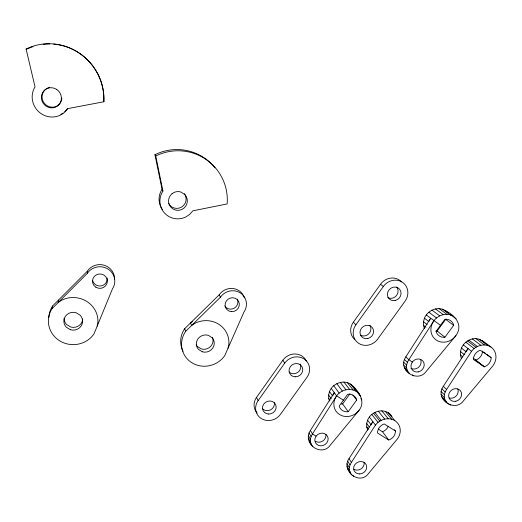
<?xml version="1.0" encoding="UTF-8"?>
<svg xmlns="http://www.w3.org/2000/svg" width="522" height="522" viewBox="0 0 522 522"><rect width="100%" height="100%" fill="white"/><g stroke="black" fill="none" stroke-linecap="round" stroke-linejoin="round"><path stroke-width="0.78" d="M403.643 365.022L403.643 362.209L404.393 359.423L405.829 356.846L430.611 318.283L428.764 321.572L424.458 318.185C427.577 310.218 438.134 305.742 445.553 310.714C455.399 315.614 463.497 325.16 455.843 335.731L426.324 371.253C419.942 380.792 405.424 375.194 403.643 365.022L406.612 367.958L407.356 370.613L408.798 372.923M406.612 367.958L406.612 365.119L407.369 362.307L408.824 359.71L433.86 320.795C438.199 314.773 447.165 312.195 453.572 316.469M424.386 328.625L423.479 325.278L423.505 321.715L424.458 318.185M441.07 394.319L441.103 391.572L441.866 388.844L443.302 386.326L467.993 348.546L466.153 351.769L461.428 348.05C463.432 343.535 467.484 340.09 472.286 338.908C479.698 337.036 485.434 343.13 490.902 346.993A14.466 12.841 -43.6 0 1 492.918 365.785L463.621 400.622C457.226 410.096 442.852 404.38 441.07 394.319L444.346 397.49L445.044 400.08L446.434 402.332M444.346 397.49L444.379 394.717L445.149 391.97L446.604 389.425L471.555 351.306C475.842 345.46 484.592 342.823 490.902 346.993M461.252 358.249L460.397 354.98L460.463 351.502L461.428 348.05M482.413 351.058L482.387 352.317A9.194 8.195 -43.8 0 1 476.925 359.651L475.699 360.089L480.573 363.945M486.758 354.334L491.111 357.609L491.078 358.895A9.403 8.345 -43.6 0 1 485.486 366.385L484.227 366.836L481.793 364.911M87.318 273.365A14.916 14.388 0.6 0 1 107.943 269.019A14.916 14.388 0.6 0 1 112.426 288.934L94.058 333.767A24.782 23.555 0.9 0 1 59.913 340.97A24.782 23.555 0.9 0 1 52.154 308.535L87.318 273.365L87.376 271.166A14.766 14.251 0.9 0 1 104.322 265.287A14.766 14.251 0.9 0 1 114.572 279.596M87.376 271.166L58.497 300.065L58.138 302.558L61.635 300.209A24.782 23.555 0.9 0 1 86.463 301.233A24.782 23.555 0.9 0 1 97.914 322.211L97.17 326.172M52.154 308.535L52.572 305.996L58.497 300.065M192.611 321.539L190.582 322.896L184.71 328.658L185.623 331.353A23.862 22.622 -22.3 0 0 191.874 362.738A23.862 22.622 -22.3 0 0 224.747 355.652L227.99 348.285L228.845 344.448A23.862 22.622 -22.3 0 0 218.653 324.175A23.862 22.622 -22.3 0 0 194.974 323.262L191.548 325.545L190.582 322.896L219.201 294.819A14.264 13.644 -29.3 0 1 233.099 288.529A14.264 13.644 -29.3 0 1 244.394 297.918M308.352 435.655L309.024 432.94L310.407 430.422L334.302 392.661L332.54 395.885L329.486 391.572C332.579 383.566 343.104 379.403 350.549 384.068C357.824 390.045 366.333 400.844 359.195 410.122L330.439 444.979C323.196 455.647 307.125 447.439 308.352 435.655L310.394 439.243L310.473 441.997L311.301 444.574M310.394 439.243L311.079 436.503L312.469 433.965L336.612 395.872C341.545 388.792 352.996 386.965 358.992 393.692M329.506 401.072L328.703 398.475L328.625 395.01L329.486 391.572M388.303 412.752L394.867 420.654A14.257 12.776 -34.7 0 1 397.438 438.891L368.884 473.076C359.795 486.25 340.677 470.583 349.009 458.636L372.845 421.639L371.077 424.797L367.586 420.177C370.698 412.387 380.956 408.211 388.303 412.752A13.944 12.541 -34.8 0 1 391.963 416.497M350.138 472.769C348.598 469.376 349.277 465.376 351.41 462.394L375.481 425.078C379.788 419.212 388.485 416.745 394.867 420.654M367.684 430.095L366.738 426.931L366.705 423.544L367.586 420.177M227.99 348.285L243.891 312.182A14.407 13.768 -29.3 0 0 240.322 292.927A14.407 13.768 -29.3 0 0 220.46 297.201L185.623 331.353M257.215 413.065A13.774 12.724 -27 0 1 256.537 397.366L282.878 360.187A13.872 12.893 -31.8 0 1 295.315 353.975A13.872 12.893 -31.8 0 1 306.368 361.002M258.116 400.655L284.725 363.136A14.009 13.004 -31.8 0 1 303.921 358.868A14.009 13.004 -31.8 0 1 307.021 377.197L280.458 414.344A13.911 12.828 -27 0 1 261.378 418.605A13.911 12.828 -27 0 1 258.116 400.655L256.537 397.366M354.51 339.333A13.931 12.848 -40.5 0 1 353.348 322.204L380.538 284.255A14.074 12.972 -45.5 0 1 401.607 281.945M355.887 324.788L383.357 286.48A14.218 13.083 -45.4 0 1 402.514 282.317A14.218 13.083 -45.4 0 1 405.059 301.22L377.647 339.143A14.061 12.959 -40.4 0 1 358.607 343.293A14.061 12.959 -40.4 0 1 355.887 324.788L353.348 322.204M341.323 404.041L342.621 403.911L349.975 393.758M348.226 411.695L356.702 400.035L356.343 398.834A9.396 8.554 -33.9 0 0 349.009 394.182L347.672 394.312L339.189 406.018L339.554 407.219A9.396 8.554 -33.9 0 0 346.902 411.825L348.226 411.695L342.621 403.911M435.837 331.144L437.129 331.026L445.664 319.379L453.664 325.317L444.92 337.219L443.602 337.336A9.54 8.606 -44.5 0 1 436.451 332.507L436.124 331.268L444.874 319.314L446.199 319.196A9.54 8.606 -44.5 0 1 453.337 324.077L453.664 325.317M378.326 429.025L382.306 431.727L383.533 431.283A9.063 8.15 -34.8 0 0 388.244 426.265M388.707 440.013L377.608 433.051L377.595 431.805A9.265 8.3 -34.7 0 1 383.031 424.419L384.29 423.962L395.382 430.97L395.382 432.216A9.265 8.3 -34.7 0 1 389.96 439.563L388.707 440.013L382.404 431.59M475.699 360.089L484.227 366.836M103.904 101.757L67.599 108.641A19.64 18.857 49.5 0 1 41.186 113.685A19.64 18.857 49.5 0 1 35.039 86.893L26.1 49.016A54.223 52.056 49.5 0 1 79.664 53.427A54.223 52.056 49.6 0 1 103.904 101.757L103.767 101.17A53.498 51.365 49.7 0 0 53.792 44.116M26.1 49.016L27.02 49.14M443.145 399.121L446.31 401.418M316.097 436.164A6.832 6.192 -30 0 0 320.743 445.834A6.832 6.192 -30 0 0 327.594 436.431A6.832 6.192 -30 0 0 316.097 436.164L312.469 433.965L310.407 430.422M331.229 388.388L336.612 395.872L343.567 400.263M412.341 362.033L408.824 359.71L405.829 356.846M484.338 366.692L473.428 359.541L473.454 358.255A9.403 8.345 -43.6 0 1 479.052 350.719L480.318 350.269L491.111 357.609M473.154 358.164L475.803 359.952M426.272 314.936L440.633 325.395M450.532 314.799L452.391 316.136M453.631 317.03L456.111 318.818M442.473 309.194L450.427 314.923M439.022 308.574L446.904 314.283M479.183 339.183L487.842 345.492M435.439 308.887L443.237 314.609M475.81 338.589L484.396 344.892M472.286 338.908L480.801 345.225M431.962 310.114L439.681 315.869M468.867 340.129L477.31 346.471M483.659 351.991L485.519 353.401M467.588 340.97L475.999 347.332M428.836 312.182L436.483 317.976M465.781 342.158L474.152 348.546M463.249 344.859L471.555 351.306M380.538 284.255L383.357 286.48M437.129 331.026L444.92 337.219M423.505 321.715L427.185 324.658M460.463 351.502L464.573 354.79M460.397 354.98L462.746 356.878M423.479 325.278L425.932 327.261M347.763 468.926L350.223 471.908M405.816 369.948L409.333 373.23M445.553 310.714L448.046 313.017M443.302 386.326L446.604 389.425M441.866 388.844L445.149 391.97M441.103 391.572L444.379 394.717M404.393 359.423L407.369 362.307M449.729 404.132L450.838 405.209M441.769 396.89L445.044 400.08M445.103 400.857L448.411 404.08M403.643 362.209L406.612 365.119M412.321 374.894L413.326 375.892M404.387 367.658L407.356 370.613M385.236 411.362L391.741 419.238M381.817 410.821L388.251 418.696M394.371 429.723L395.382 430.97M378.28 411.173L384.636 419.062M374.861 412.4L381.145 420.308M354.203 387.937L360.089 395.382M357.909 392.844L360.859 396.576M350.549 384.068L356.356 391.441M373.595 413.228L379.853 421.163M360.865 398.638L361.85 399.891M347.404 382.626L353.146 389.973M371.808 414.403L378.026 422.363M343.907 382.058L349.577 389.399M352.833 395.004L356.702 400.035M369.328 417.058L375.481 425.078M340.298 382.404L345.89 389.758M366.705 423.544L369.308 427.035M336.827 383.644L342.341 391.024M366.738 426.931L368.473 429.273M333.734 385.686L339.176 393.112M328.625 395.01L331.229 398.743M328.703 398.475L330.002 400.361M309.252 440.94L312.815 446.799M353.126 386.28L354.96 389.105M349.009 458.636L351.41 462.394M214.986 167.81A49.205 48.814 -35.1 0 0 204.428 158.029A49.205 48.807 -35.3 0 0 154.949 154.721L155.758 155.993L162.936 191.059A18.055 17.898 -35.5 0 0 185.832 216.963L189.727 214.353L192.827 210.836L227.142 203.939A49.844 49.414 -35.6 0 0 205.877 159.34A49.844 49.407 -34.8 0 0 155.758 155.993M347.632 461.102L350.014 464.88M282.878 360.187L284.725 363.136M346.941 463.764L349.316 467.562M352.839 475.32L353.642 476.612M346.986 466.433L349.355 470.25M349.211 471.079L351.6 474.935M309.024 432.94L311.079 436.503M308.43 438.389L310.473 441.997M219.201 294.819L220.46 297.201M154.949 154.714L162.048 189.342L162.936 191.059M420.621 359.547A6.851 6.192 -40.6 0 1 418.735 367.123A6.851 6.192 -40.6 0 1 410.977 368.356M455.843 335.731A14.675 13.239 -44.5 0 1 436.216 340.037A14.675 13.239 -44.5 0 1 433.86 320.795M61.407 100.57A10.127 9.722 49.7 0 1 45.91 104.896A10.127 9.722 49.7 0 1 46.745 88.596M47.306 88.29A10.127 9.722 49.7 0 1 49.734 87.481M61.837 98.032A10.127 9.722 49.7 0 1 61.707 99.317M107.173 278.011A7.386 7.125 0.9 0 1 101.105 285.919A7.386 7.125 0.9 0 1 92.635 280.418M62.908 113.144A19.379 18.609 49.7 0 1 60.813 114.364M67.501 108.635A19.379 18.609 49.7 0 1 64.813 111.649M27.738 48.794A53.498 51.365 49.7 0 1 32.971 46.66M43.202 44.318A53.498 51.365 49.7 0 1 49.727 43.933M162.525 209.72A17.826 17.683 -36 0 1 162.048 189.342M48.84 317.598A24.534 23.333 1.1 0 1 52.572 305.996M82.711 318.955A9.285 8.828 1.2 0 1 70.692 326.994L66.627 324.553A9.285 8.828 1.2 0 1 64.154 318.211M184.377 193.642A9.311 9.239 -36 0 1 181.663 207.032A9.311 9.239 -36 0 1 168.534 203.306M369.824 325.278A6.962 6.421 -40.5 0 1 368.989 333.604A6.962 6.421 -40.5 0 1 360.617 335.261M396.687 287.028A7.04 6.486 -45.5 0 1 396.322 295.72A7.04 6.486 -45.5 0 1 387.722 297.579M457.761 388.897A6.753 6.01 -40.4 0 1 456.254 395.891A6.753 6.01 -40.4 0 1 449.214 397.953M482.184 340.651A14.146 12.606 -43.8 0 1 484.605 342.889M359.195 410.122A14.459 13.161 -33.9 0 1 339.535 414.533A14.459 13.161 -33.9 0 1 336.612 395.872M364.121 462.472A6.675 5.964 -31.3 0 1 361.009 468.906A6.675 5.964 -31.3 0 1 353.818 469.226M274.331 402.69A6.89 6.362 -27 0 1 270.474 409.868A6.89 6.362 -27 0 1 262.429 408.628M300.17 364.095A6.936 6.447 -31.8 0 1 297.788 372.362A6.936 6.447 -31.8 0 1 289.097 372.082M325.878 434.415A6.766 6.14 -30 0 1 322.779 440.979A6.766 6.14 -30 0 1 315.438 441.279M237.229 299.093A7.132 6.825 -29.3 0 1 234.13 308.241A7.132 6.825 -29.3 0 1 224.747 305.97M183.065 351.313A23.627 22.42 -22.2 0 1 184.71 328.658M212.513 337.466A8.946 8.489 -22.1 0 1 210.549 346.504A8.946 8.489 -22.1 0 1 201.277 348.931L197.479 346.582A8.946 8.489 -22.1 0 1 196.207 344.761M172.11 193.714L171.751 193.962A9.435 9.35 -35.5 0 0 170.851 207.195A9.435 9.35 -35.5 0 0 184.116 207.997A9.435 9.35 -35.5 0 0 185.049 194.771L181.01 192.083A9.435 9.35 -35.5 0 0 173.806 192.585L172.11 193.714M70.463 329.728L66.353 327.268A9.383 8.913 0.9 0 1 65.302 316.443A9.383 8.913 0.9 0 1 76.042 312.711L80.147 315.197A9.383 8.913 0.9 0 1 81.164 325.989A9.383 8.913 0.9 0 1 70.463 329.728M202.347 351.808L198.517 349.44A9.031 8.561 -22.2 0 1 197.897 338.961A9.031 8.561 -22.2 0 1 208.291 335.32L212.121 337.714A9.031 8.561 -22.2 0 1 212.708 348.161A9.031 8.561 -22.2 0 1 202.347 351.808M56.715 89.471L54.334 88.277A10.264 9.853 49.5 0 0 41.375 97.901A10.264 9.853 49.5 0 0 55.286 107.245A10.264 9.853 49.5 0 0 58.738 91.233L56.715 89.471M418.416 371.86A6.916 6.244 -40.6 0 0 422.892 361.041A6.916 6.244 -40.6 0 0 411.48 363.566A6.916 6.244 -40.6 0 0 418.416 371.86M95.872 287.211A7.458 7.197 0.6 0 0 107.362 281.528A7.458 7.197 0.6 0 0 96.505 274.768A7.458 7.197 0.6 0 0 95.872 287.211M367.742 338.53A7.034 6.479 -40.4 0 0 372.166 327.431A7.034 6.479 -40.4 0 0 360.493 329.969A7.034 6.479 -40.4 0 0 367.742 338.53M395.134 300.541A7.106 6.545 -45.4 0 0 399.656 289.273A7.106 6.545 -45.4 0 0 387.937 291.778A7.106 6.545 -45.4 0 0 395.134 300.541M455.869 401.248A6.819 6.055 -40.3 0 0 460.365 390.658A6.819 6.055 -40.3 0 0 449.161 393.177A6.819 6.055 -40.3 0 0 455.869 401.248M268.667 414.044A6.956 6.414 -27 0 0 275.551 404.419A6.956 6.414 -27 0 0 263.747 404.08A6.956 6.414 -27 0 0 268.667 414.044M295.204 376.825A7.001 6.499 -31.8 0 0 302.179 367.07A7.001 6.499 -31.8 0 0 290.343 366.653A7.001 6.499 -31.8 0 0 295.204 376.825M359.377 473.95A6.734 6.01 -31.3 0 0 366.19 464.737A6.734 6.01 -31.3 0 0 354.934 464.521A6.734 6.01 -31.3 0 0 359.377 473.95M231.605 311.66A7.204 6.884 -29.3 0 0 238.671 301.507A7.204 6.884 -29.3 0 0 226.365 300.946A7.204 6.884 -29.3 0 0 231.605 311.66"/></g></svg>
